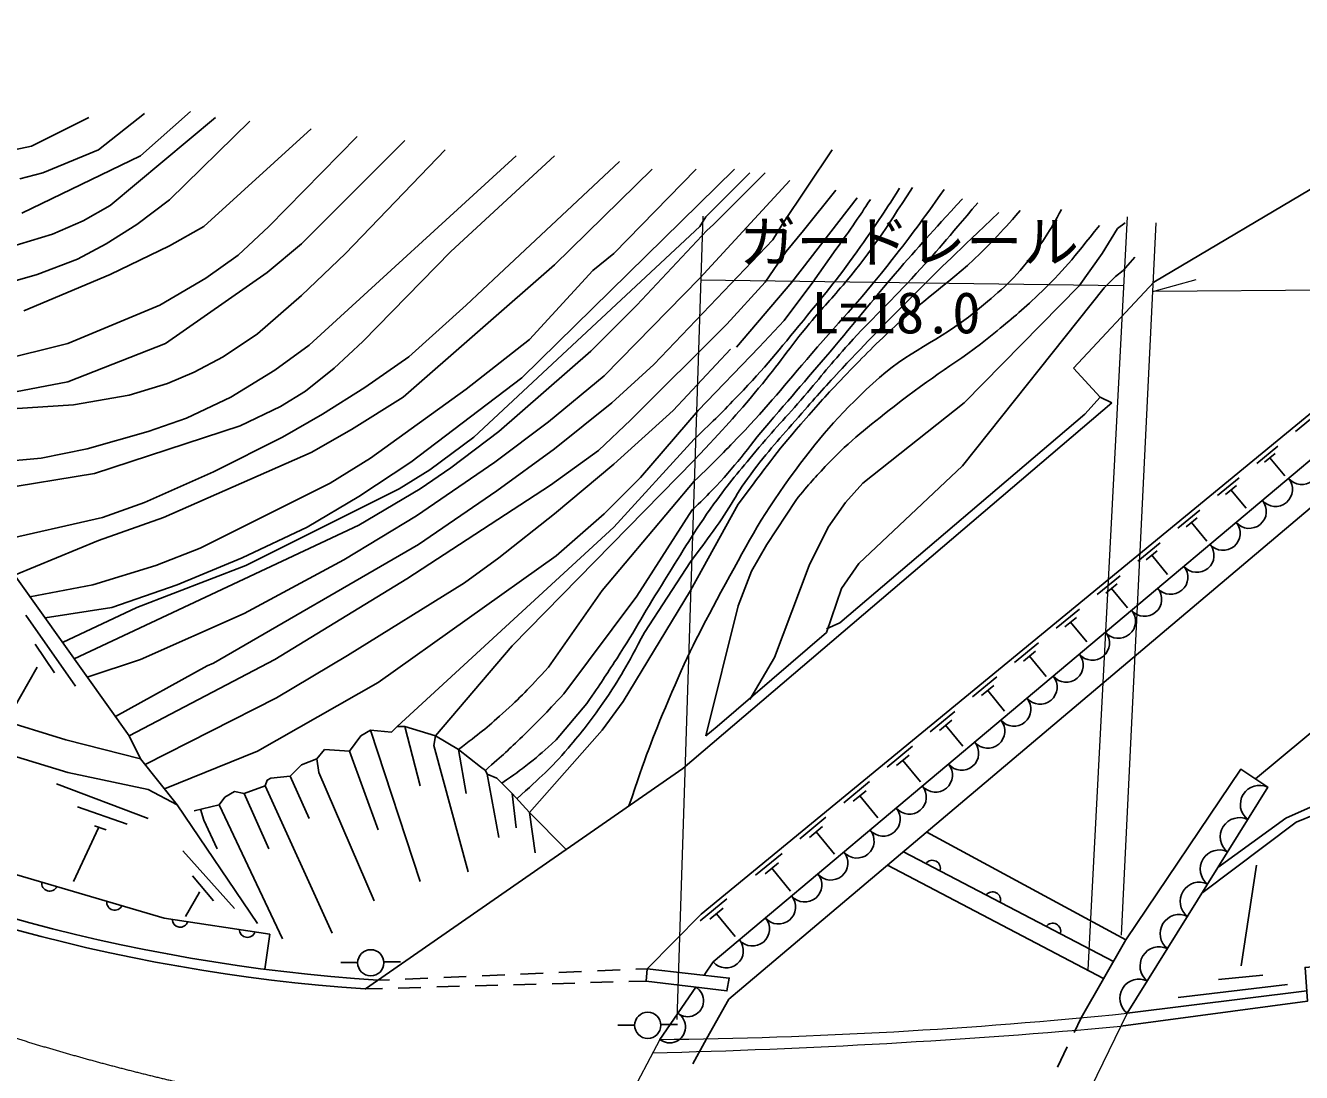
# Model space of a CAD drawing. Units: millimetres, scale not verified. Extents: x 40000 to 680000, y 20000 to 380000.
# Drawn here: x 135526 to 191928, y 264496 to 310781 of the extents above; entities that cross this region are included whole.
import ezdxf
from ezdxf.enums import TextEntityAlignment as Align

# ---------------------------------------------------------------- set-up
doc = ezdxf.new("R2010")
doc.units = ezdxf.units.MM
doc.header["$LTSCALE"] = 1000
doc.linetypes.add('CHAIN', pattern=[18.5, 12, -1.5, 3.5, -1.5])
for name, color, linetype, lineweight in [('M-BGD', 7, 'Continuous', 25), ('M-BMK', 2, 'CHAIN', 13), ('M-STR-HTXT', 7, 'Continuous', 13), ('M-STR-STRI', 7, 'Continuous', 13)]:
    doc.layers.add(name, color=color, linetype=linetype, lineweight=lineweight)
doc.styles.add('ＭＳ ゴシック', font='')
doc.styles.get('ＭＳ ゴシック').set_extended_font_data('MS Gothic')

msp = doc.modelspace()

# ---------------------------------------------------------------- linework, layer by layer
at = {"layer": 'M-BGD'}
for p, q in [((138753, 305280), (140785, 306889)), ((140615, 305026), (142817, 306973)), ((135789, 305449), (138329, 306719)), ((139261, 302825), (143917, 306719)), ((141885, 303079), (145441, 306550)), ((143409, 301893), (148151, 306211)), ((150183, 305873), (146288, 301893)), ((147727, 301131), (152299, 305703)), ((133757, 305026), (135789, 305449)), ((136297, 304264), (138753, 305280)), ((154077, 305280), (149675, 300708)), ((171180, 305280), (168979, 301978)), ((135366, 302486), (140615, 305026)), ((157210, 305026), (148066, 296644)), ((158903, 305026), (154331, 300793)), ((161782, 304772), (156448, 299777)), ((135281, 304010), (136297, 304264)), ((166862, 304433), (157464, 295205)), ((163221, 304433), (158903, 300200)), ((165169, 304433), (161528, 300708)), ((167539, 304264), (165592, 302317)), ((165931, 301978), (168217, 304264)), ((193109, 304010), (185404, 299438)), ((169317, 303925), (165338, 299607)), ((171349, 303502), (169910, 301724)), ((140446, 301978), (141885, 303079)), ((172281, 303163), (169402, 299438)), ((138075, 302147), (139261, 302825)), ((165592, 302317), (165338, 301893)), ((136721, 301555), (138075, 302147)), ((139091, 301131), (140446, 301978)), ((141885, 301047), (143409, 301893)), ((146288, 301893), (144933, 300623)), ((165338, 301893), (164237, 300877)), ((165648, 301725), (165931, 301978)), ((168979, 301978), (168555, 301301)), ((183118, 300708), (183795, 301809)), ((183795, 301809), (184134, 302063)), ((134773, 300962), (136721, 301555)), ((165648, 301725), (162544, 298422)), ((168555, 301301), (163306, 295797)), ((169148, 300793), (169910, 301724)), ((137821, 300454), (139091, 301131)), ((139261, 299777), (141885, 301047)), ((144933, 300623), (143494, 299607)), ((146203, 299861), (147727, 301131)), ((149675, 300708), (147727, 298845)), ((154331, 300793), (150437, 296813)), ((164237, 300877), (155347, 292580)), ((161528, 300708), (160597, 299946)), ((169148, 300793), (168217, 299438)), ((171349, 300877), (170333, 299438)), ((183118, 300708), (182102, 299269)), ((136043, 299777), (137821, 300454)), ((158903, 300200), (152215, 294358)), ((184557, 300539), (184049, 299946)), ((134858, 299438), (136043, 299777)), ((135451, 298168), (139261, 299777)), ((143494, 299607), (141462, 298422)), ((141716, 296729), (146203, 299861)), ((156448, 299777), (155009, 298422)), ((160597, 299946), (157803, 296898)), ((161105, 295289), (165338, 299607)), ((183541, 299523), (183203, 299184)), ((183711, 299692), (183541, 299523)), ((184049, 299946), (183711, 299692)), ((168217, 299438), (166523, 297575)), ((169402, 299438), (166947, 296559)), ((170333, 299438), (169063, 297745)), ((183203, 299184), (176937, 291310)), ((182102, 299269), (177022, 294104)), ((185404, 299438), (181848, 295628)), ((141462, 298422), (137398, 296729)), ((147727, 298845), (145780, 297152)), ((155009, 298422), (152469, 296136)), ((162544, 298422), (160512, 296390)), ((166523, 297575), (162290, 293342)), ((169063, 297745), (167963, 296559)), ((137398, 296729), (134011, 295882)), ((137398, 295035), (141716, 296729)), ((145780, 297152), (144256, 296136)), ((150437, 296813), (149167, 295628)), ((157803, 296898), (155009, 294697)), ((144256, 296136), (142986, 295459)), ((148066, 296644), (146542, 295543)), ((152469, 296136), (150521, 294781)), ((160512, 296390), (156448, 292834)), ((166693, 296475), (164153, 293765)), ((167963, 296559), (165253, 293765)), ((149167, 295628), (147897, 294612)), ((163306, 295797), (161443, 294104)), ((181848, 295628), (183033, 294358)), ((134773, 294527), (137398, 295035)), ((142986, 295459), (141801, 294951)), ((146542, 295543), (144595, 294358)), ((157464, 295205), (152553, 291479)), ((158649, 293257), (161105, 295289)), ((140107, 294443), (137652, 294019)), ((141801, 294951), (140107, 294443)), ((147897, 294612), (146796, 293935)), ((150521, 294781), (148659, 293596)), ((155009, 294697), (150775, 291649)), ((137652, 294019), (129863, 293511)), ((144595, 294358), (142647, 293427)), ((146796, 293935), (145018, 293088)), ((152215, 294358), (149929, 292919)), ((161443, 294104), (158903, 292072)), ((183541, 294104), (164576, 277933)), ((177022, 294104), (172535, 290548)), ((183033, 294358), (182356, 293596)), ((183033, 294358), (183541, 294104)), ((142647, 293427), (140954, 292834)), ((148659, 293596), (146881, 292580)), ((162290, 293342), (160851, 291987)), ((164153, 293765), (161528, 291395)), ((165253, 293765), (162713, 290802)), ((182356, 293596), (171519, 284367)), ((191668, 292833), (192582, 293584)), ((140954, 292834), (138245, 292072)), ((145018, 293088), (138583, 290971)), ((149929, 292919), (148151, 291903)), ((156448, 292834), (154331, 291225)), ((156279, 291479), (158649, 293257)), ((146881, 292580), (143833, 291056)), ((155347, 292580), (153400, 291141)), ((165084, 292495), (161528, 288601)), ((189953, 291424), (190886, 292190)), ((136213, 291649), (129439, 291056)), ((138245, 292072), (136213, 291649)), ((148151, 291903), (141631, 289024)), ((150775, 291649), (148997, 290548)), ((158903, 292072), (156363, 290209)), ((160851, 291987), (158734, 290463)), ((190301, 291476), (190768, 291859)), ((190534, 291667), (191186, 290874)), ((143833, 291056), (140785, 289701)), ((152553, 291479), (150267, 289955)), ((153400, 291141), (152045, 290294)), ((152807, 289109), (156279, 291479)), ((154331, 291225), (152977, 290294)), ((165084, 291564), (157041, 283351)), ((161528, 291395), (158903, 289193)), ((176937, 291310), (172365, 286992)), ((138583, 290971), (131262, 289793)), ((148997, 290548), (143240, 287669)), ((165084, 290633), (161020, 285807)), ((162713, 290802), (161105, 289193)), ((172535, 290548), (171773, 289701)), ((188218, 289999), (189171, 290781)), ((152045, 290294), (145272, 286907)), ((150267, 289955), (147981, 288601)), ((152977, 290294), (150267, 288685)), ((158734, 290463), (152384, 286315)), ((156363, 290209), (152892, 287839)), ((188574, 290052), (189050, 290443)), ((188812, 290247), (189477, 289438)), ((140785, 289701), (138922, 289024)), ((164999, 289363), (162544, 285553)), ((164915, 285807), (167031, 289617)), ((169571, 289786), (168301, 287839)), ((171773, 289701), (171011, 288601)), ((186464, 288558), (187436, 289356)), ((138922, 289024), (134011, 287923)), ((141631, 289024), (138753, 288008)), ((149590, 287161), (152807, 289109)), ((158903, 289193), (156448, 287246)), ((161105, 289193), (158988, 287331)), ((186827, 288611), (187313, 289011)), ((187070, 288811), (187748, 287985)), ((150267, 288685), (137671, 282789)), ((147981, 288601), (145103, 287246)), ((161528, 288601), (151961, 279795)), ((171011, 288601), (170164, 286907)), ((134011, 287923), (140107, 279372)), ((138753, 288008), (135041, 286480)), ((143240, 287669), (141293, 286907)), ((152892, 287839), (143833, 282589)), ((168301, 287839), (167624, 286653)), ((184690, 287100), (185682, 287915)), ((145103, 287246), (142224, 286061)), ((145187, 284791), (149590, 287161)), ((158988, 287331), (151114, 281743)), ((156448, 287246), (154924, 286145)), ((185060, 287155), (185556, 287562)), ((185308, 287359), (186000, 286516)), ((141293, 286907), (138499, 286061)), ((145272, 286907), (140446, 285045)), ((162883, 283944), (164915, 287077)), ((167624, 286653), (167031, 285129)), ((170164, 286907), (168640, 282843)), ((172365, 286992), (171603, 285891)), ((138499, 286061), (135720, 285526)), ((142224, 286061), (139345, 285045)), ((152384, 286315), (146542, 282759)), ((154924, 286145), (149759, 282928)), ((182896, 285626), (183907, 286457)), ((183273, 285682), (183779, 286097)), ((161020, 285807), (158649, 282420)), ((162544, 285553), (159327, 281235)), ((161951, 280896), (164915, 285807)), ((171603, 285891), (170926, 283944)), ((183526, 285890), (184233, 285030)), ((139345, 285045), (136388, 284590)), ((140446, 285045), (137161, 283505)), ((167031, 285129), (165592, 279372)), ((181081, 284135), (182113, 284983)), ((135535, 284706), (137737, 281573)), ((140615, 282759), (145187, 284791)), ((171519, 284367), (170926, 284113)), ((181466, 284192), (181982, 284616)), ((181724, 284404), (182445, 283527)), ((170926, 283944), (166100, 279795)), ((135959, 283436), (136805, 282166)), ((157041, 283351), (153654, 279372)), ((179246, 282627), (180298, 283492)), ((138254, 281972), (140615, 282759)), ((146542, 282759), (140107, 279372)), ((143833, 282589), (143561, 282480)), ((149759, 282928), (146627, 281065)), ((168640, 282843), (167539, 280981)), ((179638, 282685), (180165, 283118)), ((179902, 282901), (180636, 282007)), ((136043, 282420), (134943, 280473)), ((143561, 282480), (139498, 280227)), ((151114, 281743), (145780, 278695)), ((177389, 281102), (178463, 281984)), ((177790, 281161), (178327, 281602)), ((146627, 281065), (140813, 278106)), ((161020, 279626), (161951, 280896)), ((178058, 281382), (178808, 280470)), ((189898, 277473), (194294, 281150)), ((160343, 280811), (158988, 279203)), ((175512, 279560), (176606, 280458)), ((137313, 279203), (134011, 280219)), ((151707, 279541), (151961, 279795)), ((151961, 279795), (152299, 279795)), ((152299, 279795), (152977, 277171)), ((152299, 279795), (153654, 279372)), ((166100, 279795), (165592, 279372)), ((175921, 279620), (176468, 280070)), ((176194, 279845), (176958, 278915)), ((140615, 278356), (137313, 279203)), ((140107, 279372), (140615, 278356)), ((149844, 278695), (150352, 279372)), ((150352, 279372), (150775, 279626)), ((150775, 279626), (151707, 279541)), ((150775, 279626), (152977, 272937)), ((153654, 279372), (153569, 278949)), ((153654, 279372), (154670, 278779)), ((157803, 275985), (161020, 279626)), ((145780, 278695), (141666, 277029)), ((148743, 278779), (148405, 278356)), ((148743, 278779), (149844, 278695)), ((149844, 278695), (151114, 275223)), ((153569, 278949), (155093, 273361)), ((154670, 278779), (155009, 276832)), ((154670, 278779), (155645, 278006)), ((173614, 278000), (174729, 278916)), ((134604, 278610), (137398, 277763)), ((140615, 278356), (142224, 276324)), ((147727, 278102), (147219, 277594)), ((148405, 278356), (147727, 278102)), ((148405, 278356), (148489, 277763)), ((174030, 278061), (174588, 278520)), ((174309, 278291), (175088, 277342)), ((137398, 277763), (140954, 277001)), ((146373, 277509), (146203, 277425)), ((147219, 277594), (146373, 277509)), ((147219, 277594), (148066, 275731)), ((148489, 277763), (150945, 272091)), ((164576, 277933), (150548, 268188)), ((155645, 278006), (155855, 277848)), ((155855, 277848), (155940, 277679)), ((155940, 277679), (156448, 274885)), ((155940, 277679), (156363, 277509)), ((156363, 277509), (157041, 276832)), ((136890, 277255), (140954, 275731)), ((140954, 277001), (142224, 276324)), ((146119, 277171), (145187, 276832)), ((146203, 277425), (146119, 277171)), ((146119, 277171), (149082, 270651)), ((171693, 276422), (172830, 277356)), ((172118, 276485), (172686, 276952)), ((190435, 277110), (184225, 267114)), ((144341, 276663), (144087, 276324)), ((144764, 276917), (144341, 276663)), ((145187, 276832), (144764, 276917)), ((145187, 276832), (146288, 274377)), ((157041, 276832), (157210, 275308)), ((157041, 276832), (157803, 275985)), ((172402, 276719), (173196, 275752)), ((137821, 276239), (140023, 275477)), ((142224, 276324), (145780, 271075)), ((144087, 276324), (142986, 276070)), ((143257, 276133), (143409, 275647)), ((144087, 276324), (146881, 270397)), ((157803, 275985), (158057, 274207)), ((157803, 275985), (159430, 274358)), ((138753, 275308), (137652, 272937)), ((138583, 275393), (139091, 275223)), ((143409, 275647), (144002, 274377)), ((169751, 274827), (170910, 275778)), ((170184, 274891), (170763, 275367)), ((170473, 275129), (171282, 274144)), ((175361, 275123), (184163, 270355)), ((142478, 274292), (144764, 271752)), ((167787, 273213), (168968, 274183)), ((183613, 269395), (174331, 274253)), ((168228, 273278), (168818, 273763)), ((173635, 273665), (183184, 268646)), ((189263, 269213), (189936, 273656)), ((142901, 273191), (143833, 272091)), ((168523, 273521), (169347, 272517)), ((165341, 271203), (166521, 272172)), ((165781, 271268), (166371, 271753)), ((166076, 271510), (166901, 270507)), ((146109, 269057), (146326, 270615)), ((149459, 269354), (150197, 269354)), ((151372, 269384), (152104, 269385)), ((162504, 269058), (163012, 269080)), ((163012, 269080), (162961, 268538)), ((151107, 268576), (151614, 268598)), ((152314, 268628), (153313, 268670)), ((154012, 268699), (155011, 268742)), ((155711, 268771), (156710, 268813)), ((157409, 268843), (158408, 268885)), ((159108, 268915), (160107, 268957)), ((161502, 268497), (160503, 268469)), ((160806, 268986), (161805, 269029)), ((162961, 268538), (162202, 268517)), ((190223, 268797), (188259, 268611)), ((151306, 268210), (150548, 268188)), ((153006, 268258), (152006, 268229)), ((154705, 268305), (153706, 268277)), ((156404, 268353), (155405, 268325)), ((158104, 268401), (157104, 268373)), ((159803, 268449), (158803, 268421)), ((163559, 265957), (165158, 268270)), ((192166, 268104), (184225, 267114)), ((191312, 268382), (186482, 267809)), ((182192, 266915), (181879, 266260)), ((161702, 266590), (162441, 266590)), ((163615, 266620), (164347, 266620)), ((165031, 264882), (165625, 265987)), ((181578, 265629), (181147, 264726))]:
    msp.add_line(p, q, dxfattribs=at)
for points in [[(83935, 310781), (89480, 303992), (95285, 297929), (102282, 291351), (110377, 284869), (119051, 279387), (127435, 275614), (133627, 273679), (141657, 271325), (146326, 270615)], [(163012, 269080), (165389, 271501), (193165, 294322), (199359, 298552)], [(165520, 268793), (165927, 269381), (198293, 296587), (204119, 294179), (204346, 293536)], [(204924, 292979), (204778, 292956), (203574, 293262), (199045, 295135), (166613, 267732), (165625, 265987)], [(187527, 272429), (191690, 275560), (196033, 277323), (197566, 276621), (203543, 278857), (205492, 277825), (210394, 274400), (210938, 274400), (204919, 278728), (203385, 279387), (197566, 277194), (195990, 277868), (191232, 275732), (188230, 273560)], [(182192, 266915), (184163, 270355), (189248, 277912), (190435, 277110), (190280, 277214)], [(143217, 272478), (143197, 272435), (142598, 271388)], [(163012, 269080), (166636, 268666), (166531, 268102), (162961, 268538)], [(196486, 268196), (196328, 269528), (192086, 269141), (192201, 267651), (183944, 266537)]]:
    msp.add_lwpolyline(points, dxfattribs=at)
for centre in [(150787, 269346), (163031, 266581)]:
    msp.add_circle(centre, 579, dxfattribs=at)
for centre, radius, start, end in [((191932, 291247), 755, 220.4324, 39.6674), ((190776, 290275), 755, 220.4324, 39.6674), ((189620, 289304), 755, 220.4324, 39.6674), ((188464, 288332), 755, 220.4324, 39.6674), ((187308, 287360), 755, 220.4324, 39.6674), ((186152, 286389), 755, 220.4324, 39.6674), ((184996, 285417), 755, 220.4324, 39.6674), ((183840, 284445), 755, 220.4324, 39.6674), ((182684, 283474), 755, 220.4324, 39.6674), ((181529, 282502), 755, 220.4324, 39.6674), ((180373, 281530), 755, 220.4324, 39.6674), ((179217, 280559), 755, 220.4324, 39.6674), ((178061, 279587), 755, 220.4324, 39.6674), ((176905, 278615), 755, 220.4324, 39.6674), ((175749, 277644), 755, 220.4324, 39.6674), ((156092, 346692), 78274, 241.9492, 266.34844), ((156003, 347441), 79440, 242.11378, 266.06194), ((174593, 276672), 755, 220.4324, 39.6674), ((190073, 276345), 846, 64.6667, 231.6285), ((173437, 275700), 755, 220.4324, 39.6674), ((189186, 274917), 846, 64.6667, 231.6285), ((172281, 274729), 755, 220.4324, 39.6674), ((171125, 273757), 755, 220.4324, 39.6674), ((188299, 273489), 846, 64.6667, 231.6285), ((175614, 273521), 354, 341.1707, 143.5759), ((169969, 272786), 755, 220.4324, 39.6674), ((136594, 272866), 354, 172.4577, 334.8629), ((178272, 272129), 354, 341.1707, 143.5759), ((187411, 272061), 846, 64.6667, 231.6285), ((139473, 272022), 354, 172.4577, 334.8629), ((168813, 271814), 755, 220.4324, 39.6674), ((167658, 270842), 755, 220.4324, 39.6674), ((186524, 270633), 846, 64.6667, 231.6285), ((142365, 271272), 354, 180.1552, 342.5604), ((145331, 270821), 354, 180.1552, 342.5604), ((180930, 270738), 354, 341.1707, 143.5759), ((166502, 269871), 755, 220.4324, 39.6674), ((185637, 269205), 846, 64.6667, 231.6285), ((184750, 267777), 846, 64.6667, 231.6285), ((164796, 267666), 704, 231.6158, 59.0368), ((163996, 266510), 704, 231.6158, 59.0368)]:
    msp.add_arc(centre, radius, start, end, dxfattribs=at)
for points, knots in [([(174740, 303614), (173400, 301596), (173047, 300980), (171773, 299437), (171170, 298707), (170783, 298340), (170182, 297609), (169279, 296509), (168842, 295837), (167932, 294742), (166866, 293461), (166476, 293054), (165084, 291564)], [0, 0, 0, 0, 1, 1, 1, 2, 2, 2, 3, 3, 3, 4, 4, 4, 4]), ([(165084, 292495), (166039, 293400), (166297, 293662), (167044, 294441), (168226, 295676), (168828, 296424), (169910, 297747), (170932, 298997), (171510, 299697), (172442, 301015), (173141, 302004), (173370, 302347), (174162, 303595)], [0, 0, 0, 0, 1, 1, 1, 2, 2, 2, 3, 3, 3, 4, 4, 4, 4]), ([(165084, 290633), (166066, 291576), (166328, 291846), (167098, 292649), (168403, 294010), (169048, 294852), (170283, 296276), (171682, 297890), (172522, 298749), (173837, 300432), (174763, 301618), (175070, 302027), (176130, 303528)], [0, 0, 0, 0, 1, 1, 1, 2, 2, 2, 3, 3, 3, 4, 4, 4, 4]), ([(160343, 280811), (160988, 281755), (161154, 282010), (161658, 282789), (162525, 284128), (162938, 284924), (163786, 286276), (164615, 287598), (165046, 288362), (165955, 289630), (166633, 290575), (167065, 291066), (167809, 291961), (168618, 292935), (169120, 293440), (169949, 294398), (170723, 295292), (171122, 295824), (171917, 296700), (172967, 297858), (173631, 298436), (174688, 299586), (175868, 300869), (176238, 301313), (177621, 302949)], [0, 0, 0, 0, 1, 1, 1, 2, 2, 2, 3, 3, 3, 4, 4, 4, 5, 5, 5, 6, 6, 6, 7, 7, 7, 8, 8, 8, 8]), ([(176943, 303121), (175488, 301535), (175100, 301118), (173962, 299796), (172993, 298669), (172484, 298009), (171526, 296872), (170309, 295430), (169605, 294640), (168382, 293203), (167395, 292043), (166934, 291311), (165869, 290222), (165535, 289881), (165423, 289758), (164999, 289363)], [0, 0, 0, 0, 1, 1, 1, 2, 2, 2, 3, 3, 3, 4, 4, 4, 5, 5, 5, 5]), ([(172872, 303089), (172553, 302601), (172469, 302474), (172203, 302085), (171877, 301608), (171767, 301458), (171349, 300877)], [0, 0, 0, 0, 1, 1, 1, 2, 2, 2, 2]), ([(181321, 302652), (180757, 301620), (180543, 301276), (179923, 300481), (179117, 299445), (178532, 298968), (177515, 298137), (175840, 296768), (174564, 296430), (172979, 294956), (171398, 293485), (170594, 292554), (169325, 290807), (167963, 288934), (167373, 287763), (166269, 285728), (165281, 283905), (164760, 282862), (163947, 280955), (163184, 279162), (162960, 278518), (162201, 276283)], [0, 0, 0, 0, 1, 1, 1, 2, 2, 2, 3, 3, 3, 4, 4, 4, 5, 5, 5, 6, 6, 6, 7, 7, 7, 7]), ([(178555, 302514), (176655, 300713), (176153, 300244), (174657, 298745), (173455, 297539), (172781, 296864), (171619, 295620), (170911, 294863), (170524, 294431), (169846, 293647), (168997, 292666), (168490, 292140), (167706, 291106), (166948, 290106), (166665, 289446), (165929, 288430), (165541, 287895), (165412, 287716), (164915, 287077)], [0, 0, 0, 0, 1, 1, 1, 2, 2, 2, 3, 3, 3, 4, 4, 4, 5, 5, 5, 6, 6, 6, 6]), ([(167031, 289617), (168312, 291333), (168651, 291828), (169798, 293155), (170465, 293926), (170845, 294352), (171547, 295090), (172377, 295962), (172853, 296440), (173726, 297269), (175460, 298915), (176689, 299566), (178326, 301310), (178790, 301805), (178964, 301974), (179487, 302600)], [0, 0, 0, 0, 1, 1, 1, 2, 2, 2, 3, 3, 3, 4, 4, 4, 5, 5, 5, 5]), ([(169571, 289786), (170198, 290562), (170405, 290784), (170980, 291387), (172031, 292490), (172735, 292994), (173925, 293945), (175591, 295277), (176678, 295824), (178332, 297170), (179117, 297809), (179555, 298172), (180289, 298868), (181449, 299970), (181793, 300451), (182998, 301943)], [0, 0, 0, 0, 1, 1, 1, 2, 2, 2, 3, 3, 3, 4, 4, 4, 5, 5, 5, 5]), ([(162883, 283944), (162079, 282444), (161856, 281977), (161042, 280817), (160481, 280018), (160152, 279578), (159515, 278839), (158703, 277896), (158353, 277601), (157250, 276600)], [0, 0, 0, 0, 1, 1, 1, 2, 2, 2, 3, 3, 3, 3]), ([(154670, 278779), (155612, 279496), (155884, 279711), (156613, 280365), (157454, 281120), (157722, 281419), (158649, 282420)], [0, 0, 0, 0, 1, 1, 1, 2, 2, 2, 2]), ([(159327, 281235), (158465, 280319), (158233, 280066), (157494, 279355), (156868, 278751), (156653, 278556), (155855, 277848)], [0, 0, 0, 0, 1, 1, 1, 2, 2, 2, 2]), ([(158988, 279203), (158434, 278698), (158278, 278555), (157795, 278172), (157337, 277808), (157172, 277693), (156587, 277286)], [0, 0, 0, 0, 1, 1, 1, 2, 2, 2, 2])]:
    msp.add_open_spline(points, degree=3, knots=knots, dxfattribs=at)
at = {"layer": 'M-BMK'}
msp.add_arc((164938, 361797), 100322, 239.84232, 269.77521, dxfattribs=at)
at = {"layer": 'M-STR-HTXT'}
for p, q in [((165460, 302357), (164322, 266841)), ((184219, 302317), (182490, 269035)), ((185489, 302063), (183965, 270567)), ((184049, 299269), (165369, 299525)), ((185351, 299017), (187278, 299552)), ((233286, 299440), (185351, 299017))]:
    msp.add_line(p, q, dxfattribs=at)
at = {"layer": 'M-STR-STRI'}
for p, q in [((184225, 267114), (179494, 257403)), ((163559, 265957), (158982, 257292))]:
    msp.add_line(p, q, dxfattribs=at)
for centre, radius, start, end in [((161347, 490772), 224825, 270.56367, 275.84037), ((155370, 587312), 322045, 271.40114, 275.09027)]:
    msp.add_arc(centre, radius, start, end, dxfattribs=at)

# ---------------------------------------------------------------- texts
at = {"layer": 'M-STR-HTXT', "style": 'ＭＳ ゴシック'}
for s, p in [('ガードレール', (167090, 299760)), ('L=18.0', (170260, 296622))]:
    msp.add_text(s, height=1833, dxfattribs=at).set_placement(p, align=Align.BOTTOM_LEFT)

doc.saveas('drawing.dxf')
